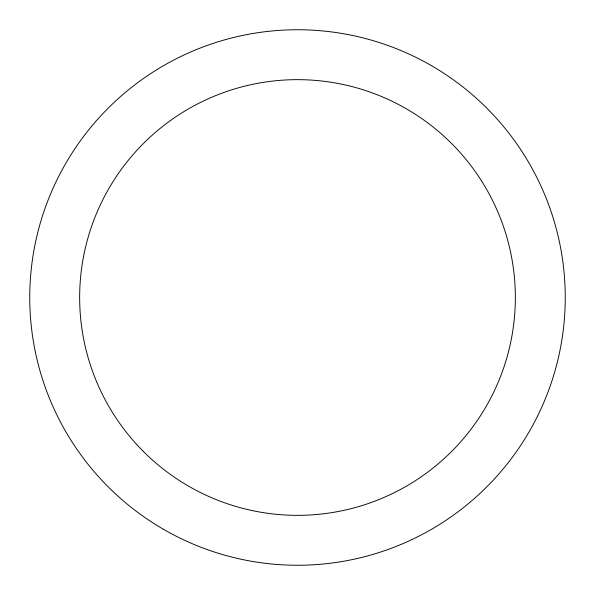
<?xml version="1.0" encoding="UTF-8"?>
<svg xmlns="http://www.w3.org/2000/svg" width="595" height="595" viewBox="0 0 595 595"><rect width="100%" height="100%" fill="white"/><g stroke="black" fill="none" stroke-linecap="round" stroke-linejoin="round"><path stroke-width="0.89" d="M163.625 529.379A267.75 267.75 0 0 0 565.25 297.5A267.75 267.75 0 0 0 163.625 65.621A267.75 267.75 0 0 0 163.625 529.379M143.462 451.538A217.844 217.844 0 0 0 507.922 353.884A217.844 217.844 0 0 0 241.116 87.078A217.844 217.844 0 0 0 143.462 451.538"/></g></svg>
